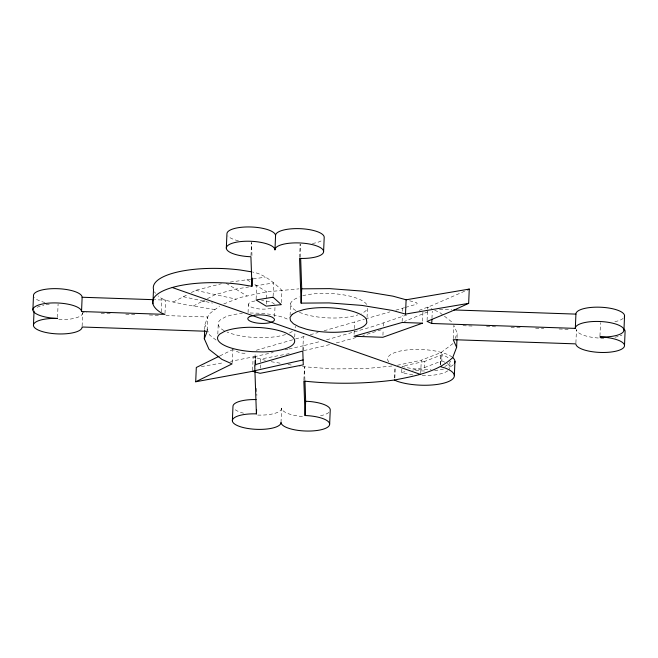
<?xml version="1.0" encoding="UTF-8"?>
<svg xmlns="http://www.w3.org/2000/svg" width="658" height="658" viewBox="0 0 658 658"><rect width="100%" height="100%" fill="white"/><g stroke="black" fill="none" stroke-linecap="round" stroke-linejoin="round"><path stroke-width="0.49" stroke-dasharray="3.29 2.47" d="M57.534 317.419L58.093 304.161M82.127 325.99L82.678 312.723L86.782 312.871M161.366 311.908L161.926 298.65A68.654 21.788 2.4 0 1 158.019 295.87M165.002 313.356L165.561 300.097L154.367 299.719M204.704 329.568L204.918 324.46L208.849 314.22L219.583 306.126M207.229 330.258L207.788 317L165.742 315.56M217.823 333.993L218.291 322.774M232.134 362.879L232.693 349.612L239.035 352.417A5.437 1.727 2.4 0 0 247.194 352.869M248.05 312.583L248.395 304.424M250.961 255.723L251.52 242.465L251.981 255.707M252.598 370.215L253.149 356.949L265.421 360.337M256.118 298.938L256.678 285.679M254.745 363.8L255.214 352.581M255.205 363.594L255.51 356.455L273.21 352.482M255.288 363.734L255.551 357.615L255.937 368.875M260.297 368.209L260.51 363.109M260.552 362.089L260.683 359.029L290.4 353.412M266.268 304.095L266.778 291.848L251.817 282.71M273.128 296.174L273.687 282.907L253.684 286.164M274.592 316.556L275.019 306.348M281.41 302.606L281.92 290.367C273.654 282.307 264.236 274.197 252.549 272.017M281.007 422.444L281.608 408.166A24.338 7.723 2.4 0 0 304.383 416.654M290.104 315.379L290.614 303.132L292.818 300.097L299.283 296.881M294.735 337.044L295.031 329.897M299.604 257.385L300.155 244.118L300.616 257.336M302.844 349.982L303.396 336.723M303.494 350.747L303.708 345.647L320.314 341.453M303.897 380.053L304.448 366.786L304.909 379.97M354.086 334.256L354.596 322.009M367.057 317.403L367.444 308.224A38.6 12.247 2.4 0 1 361.505 313.512M382.94 335.243L383.153 330.135M383.326 326.055L383.458 322.996M394.422 377.98L394.89 366.753M394.858 377.931L395.326 366.712M402.137 321.458L402.4 315.338M402.564 311.259L402.696 308.191M412.829 374.871A28.862 9.154 2.4 0 1 406.874 373.843L401.701 372.42L401.849 368.883M422.551 321.137L422.979 310.93M420.717 373.464L421.268 360.206L441.033 352.573L453.296 343.32M412.591 370.109L424.468 367.592L424.731 361.406L442.094 354.703L446.083 356.471A28.862 9.154 2.4 0 1 449.044 358.783M427.083 320.388L427.511 310.181M427.552 309.161L427.634 307.121L432.347 309.211M431.961 318.39L432.257 311.25M440.515 364.82L441.033 352.573M440.687 364.688L441.205 352.441M424.468 367.592L441.839 360.888L442.094 354.703M449.85 367.378L450.113 361.184A28.862 9.154 2.4 0 1 444.792 366.391M453.272 338.664L453.831 325.397L457.228 333.08L456.973 339.199M575.906 342.851L576.457 329.584A24.338 7.723 2.4 0 0 603.773 338.204M599.956 335.942L600.507 322.675M455.081 338.664L457.228 333.08M173.243 302.014L187.777 294.439M191.281 292.613L195.673 290.326L221.376 283.754M193.279 306.011L206.472 299.168M207.352 298.716L215.281 294.603L235.72 289.084L248.691 286.978M219.953 355.871L232.693 349.612M464.614 291.214L432.948 305.065L417.731 310.954M427.79 311.851L404.349 321.507M223.769 303.947L240.877 297.334L266.778 291.848L298.929 288.862M406.718 315.001L371.063 327.042L326.171 339.947M302.754 295.82L304.309 295.343A38.6 12.247 2.4 0 1 367.024 305.008M256.283 350.253L294.562 339.257M295.541 338.977L306.348 335.876M310.288 334.741L318.168 332.479M324.073 330.777L364.417 319.196M365.396 318.908L389.939 311.859M395.828 310.165L404.588 307.648M405.542 307.376L415.955 304.383A4.178 1.324 2.4 0 0 415.478 302.376L408.922 300.566M285.021 349.834L287.974 349.176M288.952 348.954L303.708 345.647M303.881 350.566L310.469 349.135A593.409 188.295 2.4 0 0 330.028 344.496M254.934 300.969L252.195 301.553L248.806 303.338A13.349 4.236 2.4 0 0 252.401 307.557L255.189 308.322A13.349 4.236 2.4 0 0 273.35 307.393M255.51 356.455L230.571 361.365M397.358 365.272L421.268 360.206M424.731 361.406L401.964 366.235L407.129 367.658A28.862 9.154 2.4 0 0 431.089 369.196M401.701 372.42L406.652 371.367M201.348 366.605L223.564 362.714M230.251 282.06L265.281 277.207M391.954 366.029L365.083 368.661L332.479 368.916L299.777 366.432M250.098 312.994L260.157 313.241A38.6 12.247 2.4 0 1 286.304 318.571L288.5 319.755M202.269 301.348L204.983 301.446M439.519 309.449L451.832 309.869M101.135 313.356L110.363 313.669M125.752 314.195L134.98 314.516M149.333 315.001L158.562 315.322M463.026 325.718L472.222 326.031M486.533 326.516L495.729 326.829M511.06 327.355L520.256 327.668M535.587 328.194L543.763 328.474M559.086 328.992L568.282 329.313M214.985 309.589L186.049 304.81L166.893 300.632L161.926 298.65M271.186 361.711L282.027 363.504M287.949 364.483L292.876 365.297M195.673 290.326L236.148 299.16M183.385 296.725L212.575 303.099M299.423 312.418L306.834 314.869A38.6 12.247 2.4 0 0 357.894 314.894M434.683 310.247L439.626 312.427L452.564 322.543M441.839 360.888L445.828 362.657A28.862 9.154 2.4 0 1 448.953 369.714M295.837 310.486L294.036 309.515L291.033 306.348L290.614 303.132M246.964 279.74L251.011 282.216M226.196 283.269L247.071 296.026M274.567 304.218L273.202 303.149A13.349 4.236 2.4 0 0 261.58 300.632M216.054 340.054L209.581 334.996L204.918 324.46M256.62 388.335L256.875 395.499M281.608 408.166A24.338 7.723 2.4 0 1 257.558 415.075M243.567 413.199A24.338 7.723 2.4 0 1 234.347 409.029M328.877 412.418A24.338 7.723 2.4 0 1 318.324 416.111M453.28 364.738A33.706 10.693 2.4 0 1 448.213 367.641M443.525 369.072A33.706 10.693 2.4 0 1 434.502 370.544M424.575 370.98A33.706 10.693 2.4 0 1 413.866 370.364M388.845 361.867A33.706 10.693 2.4 0 1 400.475 351.002A33.706 10.693 2.4 0 1 437.784 351.495L444.816 353.436A33.706 10.693 2.4 0 1 451.881 356.891M381.122 329.798A593.409 188.295 2.4 0 1 362.813 335.539M356.118 337.496A593.409 188.295 2.4 0 1 335.745 343.04M292.308 331.369A38.6 12.247 2.4 0 1 289.183 333.154M285.564 334.535A38.6 12.247 2.4 0 1 263.315 337.644L253.256 337.398A38.6 12.247 2.4 0 1 227.1 332.06M224.131 330.653A38.6 12.247 2.4 0 1 220.496 319.73L225.159 317.074A38.6 12.247 2.4 0 1 242.333 313.397M295.245 326.261A38.6 12.247 2.4 0 1 295.121 327.857M621.975 335.004A24.338 7.723 2.4 0 1 620.239 335.786M618.166 336.477A24.338 7.723 2.4 0 1 614.243 337.365M623.184 318.365A24.338 7.723 2.4 0 1 613.708 321.885M82.678 312.723A24.338 7.723 2.4 0 1 58.628 319.632M37.161 307.311A24.338 7.723 2.4 0 1 43.847 305.147M45.97 304.777A24.338 7.723 2.4 0 1 49.794 304.341M44.983 302.499A24.338 7.723 2.4 0 1 34.397 297.622M321.079 240.968A24.338 7.723 2.4 0 1 312.279 243.501M238.41 240.803A24.338 7.723 2.4 0 1 227.824 235.926M155.568 293.386A68.654 21.788 2.4 0 1 154.482 291.823M447.777 370.808A28.862 9.154 2.4 0 1 421.334 375.57"/><path stroke-width="0.99" d="M34.043 311.07L33.443 325.348A24.338 7.723 2.4 0 1 57.493 318.439A24.338 7.723 2.4 0 1 32.9 309.869L33.5 295.59A24.338 7.723 2.4 0 1 57.55 288.681A24.338 7.723 2.4 0 1 82.135 297.251L153.355 299.678M252.294 278.137L251.956 286.304L239.676 284.289A68.654 21.788 2.4 0 0 167.412 289.076A68.654 21.788 2.4 0 0 161.325 312.928L164.961 314.384L81.543 311.53L82.135 297.251M152.911 303.766L153.511 289.487A68.654 21.788 2.4 0 1 240.277 270.01L251.611 271.861M303.108 359.926L249.522 371.877L195.706 381.772L196.306 367.485L219.048 356.315M195.706 381.772L232.093 363.899L221.919 359.4L208.981 349.283L204.317 338.747L204.663 330.587M251.956 286.304L250.92 256.743A24.338 7.723 2.4 0 1 226.327 248.173L226.928 233.894A24.338 7.723 2.4 0 1 250.978 226.985A24.338 7.723 2.4 0 1 275.562 235.556A24.338 7.723 2.4 0 1 299.612 228.647A24.338 7.723 2.4 0 1 324.205 237.217L323.604 251.496A24.338 7.723 2.4 0 1 299.555 258.405L301.125 303.124L329.066 302.91L361.768 305.394L392.332 310.436L405.509 314.08L468.66 303.354L469.261 289.076L406.109 299.793L392.933 296.158L362.369 291.107L329.666 288.623L301.718 288.837L301.125 303.124M304.95 380.982L305.657 401.257A24.338 7.723 2.4 0 1 330.25 409.827L329.65 424.106A24.338 7.723 2.4 0 1 305.6 431.015A24.338 7.723 2.4 0 1 281.007 422.444A24.338 7.723 2.4 0 1 256.957 429.353A24.338 7.723 2.4 0 1 232.373 420.783L232.965 406.504A24.338 7.723 2.4 0 1 256.11 399.571M232.373 420.783A24.338 7.723 2.4 0 1 256.414 413.882L256.587 409.794M226.327 248.173A24.338 7.723 2.4 0 1 250.377 241.264A24.338 7.723 2.4 0 1 274.97 249.834L275.562 235.556M329.65 424.106A24.338 7.723 2.4 0 0 305.057 415.535L305.657 401.257M405.509 314.08L406.109 299.793M624.557 315.774L623.957 330.053A24.338 7.723 2.4 0 0 599.372 321.482A24.338 7.723 2.4 0 0 575.322 328.391L431.747 323.489L431.919 319.41M454.349 375.636L454.941 361.357M305.057 415.535L303.848 381.072C334.091 384.288 364.614 383.918 394.767 379.979C415.066 375.924 437.019 372.305 452.696 357.607L456.627 347.358L456.973 339.199M575.322 328.391L575.923 314.113A24.338 7.723 2.4 0 1 602.095 307.302A24.338 7.723 2.4 0 1 624.236 317.107M456.627 347.358L453.23 339.684L575.865 343.871A24.338 7.723 2.4 0 0 600.45 352.441A24.338 7.723 2.4 0 0 624.5 345.532L625.1 331.245A24.338 7.723 2.4 0 0 624.203 329.214M204.317 338.747L207.188 331.278L82.077 327.01A24.338 7.723 2.4 0 1 58.036 333.919A24.338 7.723 2.4 0 1 33.443 325.348M467.402 289.931L469.261 289.076M468.66 303.354L451.018 311.481L427.034 321.408L431.747 323.489M453.88 309.943L575.923 314.113M440.605 366.728L444.216 367.723A33.706 10.693 2.4 0 1 444.75 382.874A33.706 10.693 2.4 0 1 397.128 381.253L394.339 380.02M252.549 371.235L260.083 373.316L303.28 364.845L302.795 351.002L254.704 364.82L256.414 413.882M172.248 287.513L420.676 374.484M300.657 258.347L301.718 288.837M274.97 249.834A24.338 7.723 2.4 0 1 299.02 242.925A24.338 7.723 2.4 0 1 323.604 251.496M32.9 309.869A24.338 7.723 2.4 0 1 56.95 302.96A24.338 7.723 2.4 0 1 81.543 311.53M624.5 345.532A24.338 7.723 2.4 0 0 599.907 336.962A24.338 7.723 2.4 0 0 623.957 330.053M452.572 357.442A33.706 10.693 2.4 0 1 454.497 363.2M292.218 314.376L290.014 317.419L290.433 320.627L293.435 323.802L298.831 326.705L306.233 329.148A38.6 12.247 2.4 0 0 366.843 322.502L366.424 319.294A38.6 12.247 2.4 0 0 303.708 309.622L296.89 311.719L292.218 314.376M249.505 316.646L248.214 317.617A13.349 4.236 2.4 0 0 251.808 321.836L254.588 322.609A13.349 4.236 2.4 0 0 270.66 322.478L272.749 321.672A13.349 4.236 2.4 0 0 273.975 318.497L272.601 317.427A13.349 4.236 2.4 0 0 254.333 315.256L249.505 316.646M224.567 331.361L219.895 334.017A38.6 12.247 2.4 0 0 252.656 351.676L262.715 351.923A38.6 12.247 2.4 0 0 291.099 335.761L285.712 332.858A38.6 12.247 2.4 0 0 259.556 327.519L249.497 327.273A38.6 12.247 2.4 0 0 224.567 331.361M422.469 323.177L382.857 337.283L353.996 336.296L402.096 322.478L422.469 323.177M273.086 297.194L256.077 299.958L266.177 306.135L281.32 304.646L273.086 297.194"/></g></svg>
